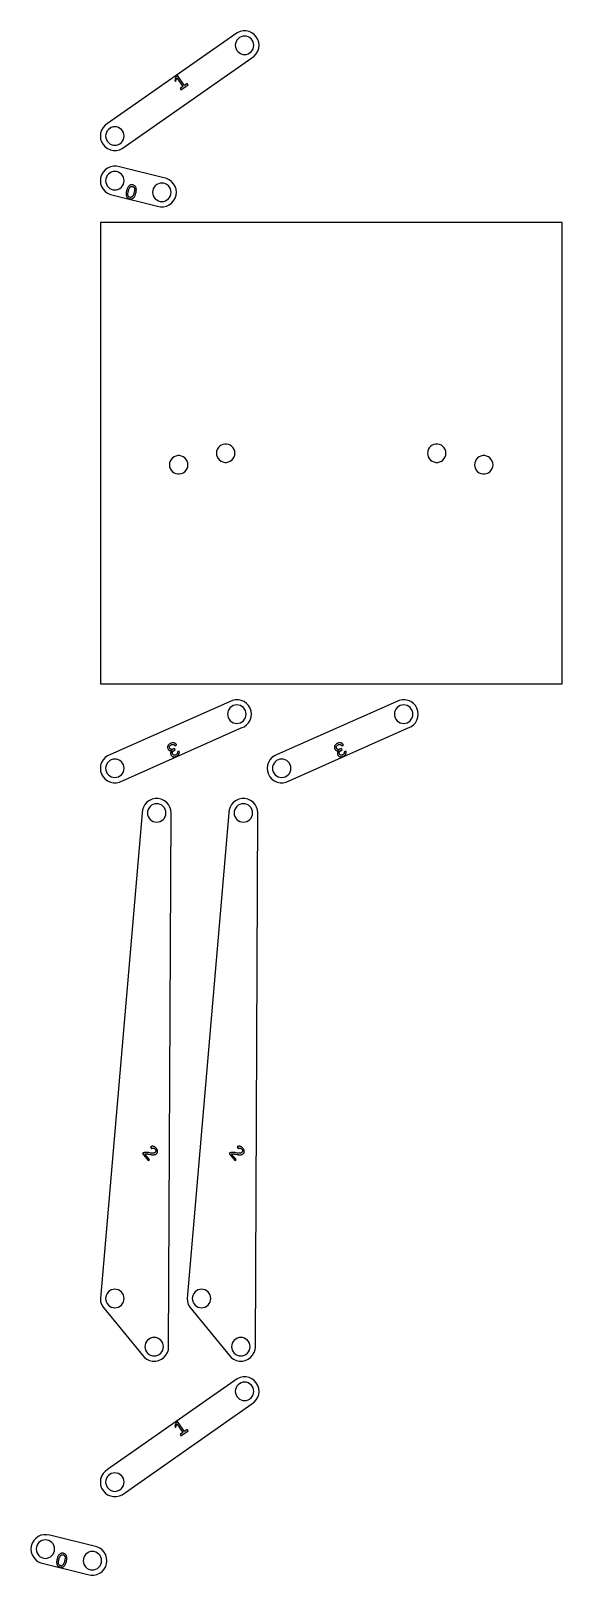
# Model space of a CAD drawing. Header units: millimetres. Extents: x -23 to 178, y -5 to 580.
import ezdxf

# ---------------------------------------------------------------- set-up
doc = ezdxf.new("R2010")
doc.units = ezdxf.units.MM
for name, color, linetype in [('layer_345', 1, 'Continuous'), ('layer_346', 7, 'Continuous'), ('layer_349', 1, 'Continuous'), ('layer_350', 7, 'Continuous'), ('layer_353', 1, 'Continuous'), ('layer_354', 7, 'Continuous'), ('layer_357', 1, 'Continuous'), ('layer_358', 7, 'Continuous'), ('layer_360', 1, 'Continuous'), ('layer_363', 1, 'Continuous'), ('layer_364', 7, 'Continuous'), ('layer_367', 1, 'Continuous'), ('layer_368', 7, 'Continuous'), ('layer_371', 1, 'Continuous'), ('layer_372', 7, 'Continuous'), ('layer_375', 1, 'Continuous'), ('layer_376', 7, 'Continuous')]:
    doc.layers.add(name, color=color, linetype=linetype)

msp = doc.modelspace()

# ---------------------------------------------------------------- linework, layer by layer
at = {"layer": 'layer_345'}
for points in [[(-23.32, 4.39), (-23.2, 3.25), (-22.84, 2.16), (-22.27, 1.16), (-21.5, 0.31), (-20.57, -0.37), (-19.52, -0.84), (-1.7, -5.23), (-0.57, -5.47), (0.57, -5.47), (1.7, -5.23), (2.75, -4.76), (3.68, -4.09), (4.45, -3.23), (5.02, -2.24), (5.38, -1.14), (5.5, 0), (5.38, 1.14), (5.02, 2.24), (4.45, 3.23), (3.68, 4.09), (2.75, 4.76), (1.7, 5.23), (-16.12, 9.62), (-17.24, 9.86), (-18.39, 9.86), (-19.52, 9.62), (-20.57, 9.16), (-21.5, 8.48), (-22.27, 7.63), (-22.84, 6.63), (-23.2, 5.54), (-23.32, 4.39)], [(-17.13, 0.96), (-16.48, 1.16), (-15.87, 1.48), (-15.34, 1.92), (-14.91, 2.45), (-14.58, 3.05), (-14.38, 3.71), (-14.32, 4.39), (-14.38, 5.08), (-14.58, 5.73), (-14.91, 6.34), (-15.34, 6.87), (-15.87, 7.3), (-16.48, 7.63), (-17.13, 7.83), (-17.82, 7.89), (-18.5, 7.83), (-19.16, 7.63), (-19.76, 7.3), (-20.29, 6.87), (-20.73, 6.34), (-21.05, 5.73), (-21.25, 5.08), (-21.32, 4.39), (-21.25, 3.71), (-21.05, 3.05), (-20.73, 2.45), (-20.29, 1.92), (-19.76, 1.48), (-19.16, 1.16), (-18.5, 0.96), (-17.82, 0.89), (-17.13, 0.96)], [(0.68, -3.43), (1.34, -3.23), (1.94, -2.91), (2.47, -2.47), (2.91, -1.94), (3.23, -1.34), (3.43, -0.68), (3.5, 0), (3.43, 0.68), (3.23, 1.34), (2.91, 1.94), (2.47, 2.47), (1.94, 2.91), (1.34, 3.23), (0.68, 3.43), (0, 3.5), (-0.68, 3.43), (-1.34, 3.23), (-1.94, 2.91), (-2.47, 2.47), (-2.91, 1.94), (-3.23, 1.34), (-3.43, 0.68), (-3.5, 0), (-3.43, -0.68), (-3.23, -1.34), (-2.91, -1.94), (-2.47, -2.47), (-1.94, -2.91), (-1.34, -3.23), (-0.68, -3.43), (0, -3.5), (0.68, -3.43)]]:
    msp.add_lwpolyline(points, dxfattribs=at)
at = {"layer": 'layer_346'}
for points in [[(-11.15, 2.81), (-11.33, 2.83), (-11.51, 2.83), (-11.69, 2.81), (-11.87, 2.77), (-12.04, 2.71), (-12.21, 2.62), (-12.37, 2.51), (-12.52, 2.37), (-12.67, 2.21), (-12.81, 2.01), (-12.95, 1.8), (-13.07, 1.55), (-13.19, 1.26), (-13.29, 0.95), (-13.39, 0.6), (-13.47, 0.23), (-13.53, -0.11), (-13.56, -0.42), (-13.56, -0.7), (-13.55, -0.96), (-13.51, -1.19), (-13.46, -1.41), (-13.39, -1.6), (-13.3, -1.77), (-13.19, -1.92), (-13.07, -2.04), (-12.93, -2.15), (-12.78, -2.25), (-12.62, -2.33), (-12.45, -2.39), (-12.27, -2.44), (-12.08, -2.48), (-11.9, -2.5), (-11.71, -2.51), (-11.54, -2.5), (-11.36, -2.47), (-11.19, -2.41), (-11.03, -2.33), (-10.87, -2.22), (-10.71, -2.08), (-10.57, -1.92), (-10.43, -1.73), (-10.3, -1.51), (-10.17, -1.26), (-10.05, -0.97), (-9.95, -0.64), (-9.85, -0.27), (-9.77, 0.08), (-9.71, 0.41), (-9.68, 0.71), (-9.68, 0.99), (-9.69, 1.25), (-9.73, 1.48), (-9.78, 1.7), (-9.85, 1.89), (-9.94, 2.06), (-10.05, 2.22), (-10.17, 2.35), (-10.3, 2.47), (-10.45, 2.56), (-10.61, 2.65), (-10.78, 2.72), (-10.97, 2.77), (-11.15, 2.81)], [(-10.99, 2.18), (-10.87, 2.13), (-10.77, 2.07), (-10.68, 2), (-10.6, 1.91), (-10.53, 1.81), (-10.47, 1.7), (-10.42, 1.57), (-10.39, 1.42), (-10.37, 1.26), (-10.36, 1.08), (-10.36, 0.88), (-10.38, 0.67), (-10.42, 0.43), (-10.47, 0.17), (-10.53, -0.1), (-10.6, -0.39), (-10.68, -0.64), (-10.76, -0.87), (-10.84, -1.07), (-10.93, -1.25), (-11.02, -1.41), (-11.11, -1.54), (-11.21, -1.65), (-11.31, -1.74), (-11.42, -1.82), (-11.53, -1.87), (-11.64, -1.9), (-11.76, -1.92), (-11.88, -1.92), (-12.01, -1.91), (-12.14, -1.88), (-12.26, -1.85), (-12.37, -1.8), (-12.48, -1.74), (-12.57, -1.67), (-12.65, -1.59), (-12.72, -1.5), (-12.78, -1.38), (-12.83, -1.26), (-12.86, -1.11), (-12.88, -0.95), (-12.89, -0.77), (-12.88, -0.58), (-12.86, -0.36), (-12.82, -0.12), (-12.77, 0.15), (-12.71, 0.43), (-12.63, 0.71), (-12.56, 0.96), (-12.47, 1.18), (-12.39, 1.38), (-12.3, 1.56), (-12.21, 1.71), (-12.12, 1.85), (-12.02, 1.96), (-11.92, 2.05), (-11.81, 2.13), (-11.7, 2.18), (-11.59, 2.22), (-11.48, 2.24), (-11.36, 2.25), (-11.24, 2.24), (-11.11, 2.21), (-10.99, 2.18)]]:
    msp.add_lwpolyline(points, dxfattribs=at)
at = {"layer": 'layer_349'}
for points in [[(3, 29.8), (3.12, 28.66), (3.48, 27.57), (4.05, 26.57), (4.82, 25.72), (5.75, 25.04), (6.8, 24.57), (7.93, 24.33), (9.07, 24.33), (10.2, 24.57), (11.25, 25.04), (60.4, 59.45), (61.33, 60.13), (62.1, 60.98), (62.67, 61.98), (63.03, 63.07), (63.15, 64.21), (63.03, 65.36), (62.67, 66.45), (62.1, 67.45), (61.33, 68.3), (60.4, 68.98), (59.35, 69.44), (58.22, 69.68), (57.08, 69.68), (55.95, 69.44), (54.9, 68.98), (5.75, 34.57), (4.82, 33.89), (4.05, 33.04), (3.48, 32.04), (3.12, 30.95), (3, 29.8)], [(58.33, 60.78), (58.99, 60.98), (59.59, 61.3), (60.12, 61.74), (60.56, 62.27), (60.88, 62.87), (61.08, 63.53), (61.15, 64.21), (61.08, 64.9), (60.88, 65.55), (60.56, 66.16), (60.12, 66.69), (59.59, 67.12), (58.99, 67.45), (58.33, 67.65), (57.65, 67.71), (56.97, 67.65), (56.31, 67.45), (55.71, 67.12), (55.18, 66.69), (54.74, 66.16), (54.42, 65.55), (54.22, 64.9), (54.15, 64.21), (54.22, 63.53), (54.42, 62.87), (54.74, 62.27), (55.18, 61.74), (55.71, 61.3), (56.31, 60.98), (56.97, 60.78), (57.65, 60.71), (58.33, 60.78)], [(9.18, 26.37), (9.84, 26.57), (10.44, 26.89), (10.97, 27.33), (11.41, 27.86), (11.73, 28.46), (11.93, 29.12), (12, 29.8), (11.93, 30.49), (11.73, 31.14), (11.41, 31.75), (10.97, 32.28), (10.44, 32.71), (9.84, 33.04), (9.18, 33.24), (8.5, 33.3), (7.82, 33.24), (7.16, 33.04), (6.56, 32.71), (6.03, 32.28), (5.59, 31.75), (5.27, 31.14), (5.07, 30.49), (5, 29.8), (5.07, 29.12), (5.27, 28.46), (5.59, 27.86), (6.03, 27.33), (6.56, 26.89), (7.16, 26.57), (7.82, 26.37), (8.5, 26.3), (9.18, 26.37)]]:
    msp.add_lwpolyline(points, dxfattribs=at)
at = {"layer": 'layer_350'}
msp.add_lwpolyline([(35.94, 49.72), (34.89, 48.99), (32.21, 52.81), (31.68, 52.44), (31.18, 51.06), (31.54, 50.54), (32.01, 51.88), (34.32, 48.58), (33.22, 47.81), (33.55, 47.34), (36.27, 49.25), (35.94, 49.72)], dxfattribs=at)
at = {"layer": 'layer_353'}
for points in [[(3, 99.44), (3.12, 98.3), (3.48, 97.2), (4.05, 96.21), (18.94, 77.92), (19.71, 77.07), (20.64, 76.39), (21.69, 75.92), (22.82, 75.68), (23.97, 75.68), (25.09, 75.92), (26.14, 76.39), (27.07, 77.07), (27.84, 77.92), (28.42, 78.92), (28.77, 80.01), (28.89, 81.15), (29.85, 283.61), (29.73, 284.75), (29.37, 285.85), (28.8, 286.84), (28.03, 287.7), (27.1, 288.37), (26.05, 288.84), (24.92, 289.08), (23.78, 289.08), (22.65, 288.84), (21.6, 288.37), (20.67, 287.7), (19.9, 286.84), (19.33, 285.85), (18.97, 284.75), (18.85, 283.61), (3, 99.44)], [(25.03, 280.18), (25.69, 280.38), (26.29, 280.7), (26.82, 281.14), (27.26, 281.67), (27.58, 282.27), (27.78, 282.93), (27.85, 283.61), (27.78, 284.29), (27.58, 284.95), (27.26, 285.55), (26.82, 286.09), (26.29, 286.52), (25.69, 286.84), (25.03, 287.04), (24.35, 287.11), (23.67, 287.04), (23.01, 286.84), (22.41, 286.52), (21.88, 286.09), (21.44, 285.55), (21.12, 284.95), (20.92, 284.29), (20.85, 283.61), (20.92, 282.93), (21.12, 282.27), (21.44, 281.67), (21.88, 281.14), (22.41, 280.7), (23.01, 280.38), (23.67, 280.18), (24.35, 280.11), (25.03, 280.18)], [(9.18, 96.01), (9.84, 96.21), (10.44, 96.53), (10.97, 96.97), (11.41, 97.5), (11.73, 98.1), (11.93, 98.76), (12, 99.44), (11.93, 100.12), (11.73, 100.78), (11.41, 101.38), (10.97, 101.91), (10.44, 102.35), (9.84, 102.67), (9.18, 102.87), (8.5, 102.94), (7.82, 102.87), (7.16, 102.67), (6.56, 102.35), (6.03, 101.91), (5.59, 101.38), (5.27, 100.78), (5.07, 100.12), (5, 99.44), (5.07, 98.76), (5.27, 98.1), (5.59, 97.5), (6.03, 96.97), (6.56, 96.53), (7.16, 96.21), (7.82, 96.01), (8.5, 95.94), (9.18, 96.01)], [(24.07, 77.72), (24.73, 77.92), (25.34, 78.24), (25.87, 78.68), (26.3, 79.21), (26.63, 79.81), (26.82, 80.47), (26.89, 81.15), (26.82, 81.84), (26.63, 82.49), (26.3, 83.1), (25.87, 83.63), (25.34, 84.06), (24.73, 84.39), (24.07, 84.59), (23.39, 84.65), (22.71, 84.59), (22.05, 84.39), (21.45, 84.06), (20.92, 83.63), (20.48, 83.1), (20.16, 82.49), (19.96, 81.84), (19.89, 81.15), (19.96, 80.47), (20.16, 79.81), (20.48, 79.21), (20.92, 78.68), (21.45, 78.24), (22.05, 77.92), (22.71, 77.72), (23.39, 77.65), (24.07, 77.72)]]:
    msp.add_lwpolyline(points, dxfattribs=at)
at = {"layer": 'layer_354'}
msp.add_lwpolyline([(21.63, 152.11), (19.9, 154.23), (20.01, 154.26), (20.13, 154.28), (20.25, 154.29), (20.37, 154.29), (20.5, 154.29), (20.63, 154.28), (20.76, 154.27), (20.9, 154.25), (21.04, 154.23), (21.18, 154.21), (21.32, 154.18), (22.05, 154.04), (22.2, 154.01), (22.34, 153.99), (22.48, 153.97), (22.63, 153.95), (22.77, 153.93), (22.91, 153.92), (23.05, 153.92), (23.18, 153.93), (23.31, 153.94), (23.44, 153.95), (23.57, 153.98), (23.69, 154.01), (23.81, 154.06), (23.93, 154.11), (24.04, 154.18), (24.14, 154.26), (24.27, 154.37), (24.38, 154.49), (24.47, 154.61), (24.55, 154.73), (24.61, 154.86), (24.65, 154.99), (24.68, 155.13), (24.69, 155.27), (24.69, 155.41), (24.66, 155.55), (24.63, 155.7), (24.57, 155.85), (24.5, 155.99), (24.42, 156.14), (24.32, 156.3), (24.2, 156.45), (24.07, 156.6), (23.94, 156.72), (23.81, 156.84), (23.67, 156.93), (23.53, 157.01), (23.39, 157.07), (23.25, 157.12), (23.11, 157.15), (22.97, 157.17), (22.83, 157.17), (22.69, 157.16), (22.56, 157.14), (22.42, 157.1), (22.29, 157.05), (22.17, 156.99), (22.04, 156.92), (22.44, 156.34), (22.53, 156.39), (22.62, 156.43), (22.71, 156.46), (22.8, 156.49), (22.89, 156.5), (22.98, 156.5), (23.07, 156.5), (23.15, 156.48), (23.24, 156.46), (23.32, 156.43), (23.4, 156.39), (23.48, 156.34), (23.55, 156.29), (23.62, 156.23), (23.69, 156.16), (23.76, 156.08), (23.82, 156), (23.88, 155.92), (23.92, 155.83), (23.96, 155.74), (23.99, 155.66), (24.01, 155.57), (24.02, 155.49), (24.02, 155.4), (24.01, 155.32), (24, 155.24), (23.97, 155.16), (23.93, 155.08), (23.88, 155), (23.83, 154.93), (23.76, 154.86), (23.68, 154.79), (23.55, 154.7), (23.42, 154.63), (23.28, 154.57), (23.14, 154.54), (23, 154.52), (22.85, 154.52), (22.69, 154.52), (22.53, 154.53), (22.36, 154.56), (22.19, 154.58), (22.01, 154.62), (21.65, 154.7), (21.46, 154.73), (21.27, 154.77), (21.07, 154.8), (20.87, 154.83), (20.67, 154.85), (20.46, 154.86), (20.25, 154.86), (20.03, 154.86), (19.81, 154.83), (19.59, 154.79), (19.36, 154.74), (18.99, 154.44), (21.18, 151.74), (21.63, 152.11)], dxfattribs=at)
at = {"layer": 'layer_357'}
for points in [[(3, 300.55), (3.12, 299.41), (3.48, 298.31), (4.05, 297.32), (4.82, 296.46), (5.75, 295.79), (6.8, 295.32), (7.93, 295.08), (9.07, 295.08), (10.2, 295.32), (56.43, 315.84), (57.48, 316.3), (58.41, 316.98), (59.18, 317.83), (59.75, 318.83), (60.11, 319.92), (60.23, 321.07), (60.11, 322.21), (59.75, 323.3), (59.18, 324.3), (58.41, 325.15), (57.48, 325.83), (56.43, 326.3), (55.3, 326.54), (54.15, 326.54), (53.03, 326.3), (6.8, 305.78), (5.75, 305.31), (4.82, 304.64), (4.05, 303.78), (3.48, 302.79), (3.12, 301.69), (3, 300.55)], [(55.41, 317.63), (56.07, 317.83), (56.67, 318.16), (57.2, 318.59), (57.64, 319.12), (57.96, 319.73), (58.16, 320.38), (58.23, 321.07), (58.16, 321.75), (57.96, 322.41), (57.64, 323.01), (57.2, 323.54), (56.67, 323.98), (56.07, 324.3), (55.41, 324.5), (54.73, 324.57), (54.04, 324.5), (53.39, 324.3), (52.78, 323.98), (52.25, 323.54), (51.82, 323.01), (51.49, 322.41), (51.29, 321.75), (51.23, 321.07), (51.29, 320.38), (51.49, 319.73), (51.82, 319.12), (52.25, 318.59), (52.78, 318.16), (53.39, 317.83), (54.04, 317.63), (54.73, 317.57), (55.41, 317.63)], [(9.18, 297.12), (9.84, 297.32), (10.44, 297.64), (10.97, 298.07), (11.41, 298.61), (11.73, 299.21), (11.93, 299.87), (12, 300.55), (11.93, 301.23), (11.73, 301.89), (11.41, 302.49), (10.97, 303.02), (10.44, 303.46), (9.84, 303.78), (9.18, 303.98), (8.5, 304.05), (7.82, 303.98), (7.16, 303.78), (6.56, 303.46), (6.03, 303.02), (5.59, 302.49), (5.27, 301.89), (5.07, 301.23), (5, 300.55), (5.07, 299.87), (5.27, 299.21), (5.59, 298.61), (6.03, 298.07), (6.56, 297.64), (7.16, 297.32), (7.82, 297.12), (8.5, 297.05), (9.18, 297.12)]]:
    msp.add_lwpolyline(points, dxfattribs=at)
at = {"layer": 'layer_358'}
msp.add_lwpolyline([(29.45, 309.91), (29.28, 309.81), (29.12, 309.71), (28.98, 309.6), (28.86, 309.48), (28.76, 309.36), (28.67, 309.24), (28.6, 309.11), (28.54, 308.97), (28.5, 308.83), (28.48, 308.68), (28.48, 308.54), (28.49, 308.38), (28.52, 308.23), (28.57, 308.07), (28.63, 307.9), (28.68, 307.8), (28.74, 307.71), (28.8, 307.62), (28.88, 307.54), (28.96, 307.46), (29.04, 307.4), (29.14, 307.34), (29.24, 307.29), (29.34, 307.25), (29.45, 307.23), (29.57, 307.21), (29.7, 307.2), (29.83, 307.2), (29.97, 307.22), (30.11, 307.25), (30.26, 307.29), (30.26, 307.28), (30.15, 307.19), (30.04, 307.1), (29.95, 307.01), (29.88, 306.92), (29.81, 306.82), (29.75, 306.72), (29.71, 306.62), (29.67, 306.52), (29.65, 306.42), (29.63, 306.32), (29.63, 306.22), (29.64, 306.11), (29.65, 306.01), (29.68, 305.9), (29.71, 305.8), (29.75, 305.69), (29.82, 305.57), (29.89, 305.45), (29.97, 305.34), (30.06, 305.24), (30.16, 305.15), (30.27, 305.07), (30.38, 305.01), (30.51, 304.95), (30.64, 304.92), (30.79, 304.89), (30.94, 304.89), (31.11, 304.89), (31.28, 304.92), (31.46, 304.96), (31.65, 305.02), (31.84, 305.1), (31.99, 305.17), (32.13, 305.25), (32.26, 305.34), (32.38, 305.43), (32.49, 305.53), (32.6, 305.64), (32.68, 305.75), (32.76, 305.87), (32.82, 306), (32.87, 306.13), (32.91, 306.27), (32.93, 306.42), (32.94, 306.57), (32.93, 306.72), (32.91, 306.88), (32.86, 307.05), (32.2, 306.81), (32.24, 306.62), (32.25, 306.44), (32.23, 306.27), (32.16, 306.11), (32.07, 305.97), (31.95, 305.84), (31.79, 305.72), (31.61, 305.63), (31.4, 305.55), (31.2, 305.51), (31.02, 305.51), (30.85, 305.55), (30.7, 305.63), (30.57, 305.74), (30.46, 305.88), (30.36, 306.05), (30.32, 306.17), (30.29, 306.29), (30.28, 306.4), (30.28, 306.5), (30.31, 306.6), (30.34, 306.7), (30.38, 306.78), (30.43, 306.87), (30.49, 306.95), (30.56, 307.02), (30.64, 307.09), (30.72, 307.15), (30.81, 307.21), (30.89, 307.26), (30.98, 307.3), (31.07, 307.35), (31.4, 307.49), (31.17, 308.02), (30.82, 307.87), (30.73, 307.83), (30.64, 307.79), (30.54, 307.76), (30.43, 307.73), (30.32, 307.7), (30.21, 307.68), (30.1, 307.68), (29.99, 307.68), (29.89, 307.69), (29.79, 307.71), (29.69, 307.75), (29.59, 307.79), (29.5, 307.85), (29.42, 307.94), (29.35, 308.04), (29.29, 308.16), (29.21, 308.37), (29.18, 308.57), (29.2, 308.76), (29.25, 308.93), (29.35, 309.09), (29.48, 309.24), (29.66, 309.36), (29.86, 309.47), (29.98, 309.52), (30.1, 309.56), (30.21, 309.59), (30.32, 309.6), (30.42, 309.61), (30.51, 309.6), (30.61, 309.59), (30.69, 309.57), (30.78, 309.54), (30.86, 309.5), (30.93, 309.45), (31, 309.39), (31.07, 309.33), (31.14, 309.26), (31.2, 309.18), (31.25, 309.1), (31.87, 309.44), (31.8, 309.55), (31.71, 309.66), (31.63, 309.77), (31.53, 309.86), (31.42, 309.95), (31.31, 310.03), (31.19, 310.09), (31.05, 310.15), (30.91, 310.19), (30.76, 310.21), (30.6, 310.22), (30.42, 310.22), (30.24, 310.2), (30.05, 310.15), (29.85, 310.09), (29.63, 310), (29.45, 309.91)], dxfattribs=at)
at = {"layer": 'layer_360'}
for points in [[(3, 332.54), (178, 332.54), (178, 507.54), (3, 507.54), (3, 332.54)], [(54, 420.04), (53.92, 420.76), (53.7, 421.46), (53.33, 422.09), (52.84, 422.64), (52.25, 423.07), (51.58, 423.37), (50.87, 423.52), (50.13, 423.52), (49.42, 423.37), (48.75, 423.07), (48.16, 422.64), (47.67, 422.09), (47.3, 421.46), (47.08, 420.76), (47, 420.04), (47.08, 419.31), (47.3, 418.61), (47.67, 417.98), (48.16, 417.44), (48.75, 417.01), (49.42, 416.71), (50.13, 416.56), (50.87, 416.56), (51.58, 416.71), (52.25, 417.01), (52.84, 417.44), (53.33, 417.98), (53.7, 418.61), (53.92, 419.31), (54, 420.04)], [(134, 420.04), (133.92, 420.76), (133.7, 421.46), (133.33, 422.09), (132.84, 422.64), (132.25, 423.07), (131.58, 423.37), (130.87, 423.52), (130.13, 423.52), (129.42, 423.37), (128.75, 423.07), (128.16, 422.64), (127.67, 422.09), (127.3, 421.46), (127.08, 420.76), (127, 420.04), (127.08, 419.31), (127.3, 418.61), (127.67, 417.98), (128.16, 417.44), (128.75, 417.01), (129.42, 416.71), (130.13, 416.56), (130.87, 416.56), (131.58, 416.71), (132.25, 417.01), (132.84, 417.44), (133.33, 417.98), (133.7, 418.61), (133.92, 419.31), (134, 420.04)], [(36.18, 415.64), (36.11, 416.37), (35.88, 417.07), (35.52, 417.7), (35.03, 418.24), (34.43, 418.67), (33.77, 418.97), (33.05, 419.12), (32.32, 419.12), (31.6, 418.97), (30.93, 418.67), (30.34, 418.24), (29.85, 417.7), (29.49, 417.07), (29.26, 416.37), (29.18, 415.64), (29.26, 414.92), (29.49, 414.22), (29.85, 413.59), (30.34, 413.04), (30.93, 412.61), (31.6, 412.31), (32.32, 412.16), (33.05, 412.16), (33.77, 412.31), (34.43, 412.61), (35.03, 413.04), (35.52, 413.59), (35.88, 414.22), (36.11, 414.92), (36.18, 415.64)], [(151.82, 415.64), (151.74, 416.37), (151.51, 417.07), (151.15, 417.7), (150.66, 418.24), (150.07, 418.67), (149.4, 418.97), (148.68, 419.12), (147.95, 419.12), (147.23, 418.97), (146.57, 418.67), (145.97, 418.24), (145.48, 417.7), (145.12, 417.07), (144.89, 416.37), (144.82, 415.64), (144.89, 414.92), (145.12, 414.22), (145.48, 413.59), (145.97, 413.04), (146.57, 412.61), (147.23, 412.31), (147.95, 412.16), (148.68, 412.16), (149.4, 412.31), (150.07, 412.61), (150.66, 413.04), (151.15, 413.59), (151.51, 414.22), (151.74, 414.92), (151.82, 415.64)]]:
    msp.add_lwpolyline(points, dxfattribs=at)
at = {"layer": 'layer_363'}
for points in [[(3, 523.4), (3.12, 522.26), (3.48, 521.16), (4.05, 520.17), (4.82, 519.31), (5.75, 518.64), (6.8, 518.17), (24.62, 513.78), (25.74, 513.54), (26.89, 513.54), (28.02, 513.78), (29.07, 514.24), (30, 514.92), (30.77, 515.77), (31.34, 516.77), (31.7, 517.86), (31.82, 519.01), (31.7, 520.15), (31.34, 521.24), (30.77, 522.24), (30, 523.09), (29.07, 523.77), (28.02, 524.24), (10.2, 528.63), (9.07, 528.87), (7.93, 528.87), (6.8, 528.63), (5.75, 528.16), (4.82, 527.49), (4.05, 526.63), (3.48, 525.64), (3.12, 524.54), (3, 523.4)], [(9.18, 519.97), (9.84, 520.17), (10.44, 520.49), (10.97, 520.93), (11.41, 521.46), (11.73, 522.06), (11.93, 522.72), (12, 523.4), (11.93, 524.08), (11.73, 524.74), (11.41, 525.35), (10.97, 525.88), (10.44, 526.31), (9.84, 526.63), (9.18, 526.83), (8.5, 526.9), (7.82, 526.83), (7.16, 526.63), (6.56, 526.31), (6.03, 525.88), (5.59, 525.35), (5.27, 524.74), (5.07, 524.08), (5, 523.4), (5.07, 522.72), (5.27, 522.06), (5.59, 521.46), (6.03, 520.93), (6.56, 520.49), (7.16, 520.17), (7.82, 519.97), (8.5, 519.9), (9.18, 519.97)], [(27, 515.57), (27.66, 515.77), (28.26, 516.1), (28.79, 516.53), (29.23, 517.06), (29.55, 517.67), (29.75, 518.32), (29.82, 519.01), (29.75, 519.69), (29.55, 520.35), (29.23, 520.95), (28.79, 521.48), (28.26, 521.92), (27.66, 522.24), (27, 522.44), (26.32, 522.51), (25.63, 522.44), (24.98, 522.24), (24.37, 521.92), (23.84, 521.48), (23.41, 520.95), (23.08, 520.35), (22.88, 519.69), (22.82, 519.01), (22.88, 518.32), (23.08, 517.67), (23.41, 517.06), (23.84, 516.53), (24.37, 516.1), (24.98, 515.77), (25.63, 515.57), (26.32, 515.51), (27, 515.57)]]:
    msp.add_lwpolyline(points, dxfattribs=at)
at = {"layer": 'layer_364'}
for points in [[(15.17, 521.81), (14.98, 521.83), (14.8, 521.83), (14.62, 521.82), (14.45, 521.78), (14.28, 521.71), (14.11, 521.63), (13.95, 521.51), (13.79, 521.38), (13.65, 521.21), (13.5, 521.02), (13.37, 520.8), (13.24, 520.55), (13.13, 520.27), (13.02, 519.96), (12.93, 519.61), (12.85, 519.24), (12.79, 518.9), (12.76, 518.59), (12.75, 518.3), (12.77, 518.05), (12.8, 517.81), (12.86, 517.6), (12.93, 517.41), (13.02, 517.24), (13.13, 517.09), (13.25, 516.96), (13.39, 516.85), (13.54, 516.76), (13.7, 516.68), (13.86, 516.61), (14.04, 516.56), (14.23, 516.52), (14.42, 516.5), (14.6, 516.5), (14.78, 516.51), (14.96, 516.54), (15.13, 516.6), (15.29, 516.68), (15.45, 516.79), (15.6, 516.92), (15.75, 517.09), (15.89, 517.28), (16.02, 517.5), (16.15, 517.75), (16.26, 518.04), (16.37, 518.37), (16.47, 518.73), (16.55, 519.09), (16.6, 519.42), (16.63, 519.72), (16.64, 520), (16.62, 520.25), (16.59, 520.49), (16.54, 520.7), (16.46, 520.9), (16.37, 521.07), (16.27, 521.22), (16.15, 521.36), (16.01, 521.47), (15.86, 521.57), (15.7, 521.66), (15.53, 521.72), (15.35, 521.78), (15.17, 521.81)], [(15.33, 521.18), (15.44, 521.13), (15.55, 521.07), (15.64, 521), (15.72, 520.92), (15.79, 520.82), (15.85, 520.7), (15.9, 520.57), (15.93, 520.43), (15.95, 520.27), (15.96, 520.09), (15.95, 519.89), (15.93, 519.67), (15.9, 519.44), (15.85, 519.18), (15.79, 518.9), (15.71, 518.62), (15.63, 518.36), (15.55, 518.14), (15.47, 517.93), (15.39, 517.76), (15.3, 517.6), (15.2, 517.47), (15.11, 517.35), (15, 517.26), (14.9, 517.19), (14.79, 517.14), (14.68, 517.1), (14.56, 517.09), (14.44, 517.08), (14.31, 517.1), (14.18, 517.12), (14.06, 517.16), (13.94, 517.21), (13.84, 517.26), (13.75, 517.33), (13.67, 517.41), (13.6, 517.51), (13.54, 517.62), (13.49, 517.75), (13.46, 517.89), (13.44, 518.05), (13.43, 518.23), (13.44, 518.43), (13.46, 518.65), (13.49, 518.89), (13.55, 519.15), (13.61, 519.44), (13.68, 519.71), (13.76, 519.96), (13.84, 520.19), (13.93, 520.39), (14.01, 520.57), (14.11, 520.72), (14.2, 520.86), (14.3, 520.97), (14.4, 521.06), (14.5, 521.14), (14.61, 521.19), (14.72, 521.23), (14.84, 521.25), (14.96, 521.25), (15.08, 521.24), (15.2, 521.22), (15.33, 521.18)]]:
    msp.add_lwpolyline(points, dxfattribs=at)
at = {"layer": 'layer_367'}
for points in [[(3, 540.34), (3.12, 539.2), (3.48, 538.1), (4.05, 537.11), (4.82, 536.25), (5.75, 535.58), (6.8, 535.11), (7.93, 534.87), (9.07, 534.87), (10.2, 535.11), (11.25, 535.58), (60.4, 569.99), (61.33, 570.66), (62.1, 571.52), (62.67, 572.51), (63.03, 573.61), (63.15, 574.75), (63.03, 575.89), (62.67, 576.99), (62.1, 577.98), (61.33, 578.84), (60.4, 579.51), (59.35, 579.98), (58.22, 580.22), (57.08, 580.22), (55.95, 579.98), (54.9, 579.51), (5.75, 545.1), (4.82, 544.43), (4.05, 543.57), (3.48, 542.58), (3.12, 541.48), (3, 540.34)], [(58.33, 571.32), (58.99, 571.52), (59.59, 571.84), (60.12, 572.28), (60.56, 572.81), (60.88, 573.41), (61.08, 574.07), (61.15, 574.75), (61.08, 575.43), (60.88, 576.09), (60.56, 576.7), (60.12, 577.23), (59.59, 577.66), (58.99, 577.98), (58.33, 578.18), (57.65, 578.25), (56.97, 578.18), (56.31, 577.98), (55.71, 577.66), (55.18, 577.23), (54.74, 576.7), (54.42, 576.09), (54.22, 575.43), (54.15, 574.75), (54.22, 574.07), (54.42, 573.41), (54.74, 572.81), (55.18, 572.28), (55.71, 571.84), (56.31, 571.52), (56.97, 571.32), (57.65, 571.25), (58.33, 571.32)], [(9.18, 536.91), (9.84, 537.11), (10.44, 537.43), (10.97, 537.87), (11.41, 538.4), (11.73, 539), (11.93, 539.66), (12, 540.34), (11.93, 541.02), (11.73, 541.68), (11.41, 542.29), (10.97, 542.82), (10.44, 543.25), (9.84, 543.57), (9.18, 543.77), (8.5, 543.84), (7.82, 543.77), (7.16, 543.57), (6.56, 543.25), (6.03, 542.82), (5.59, 542.29), (5.27, 541.68), (5.07, 541.02), (5, 540.34), (5.07, 539.66), (5.27, 539), (5.59, 538.4), (6.03, 537.87), (6.56, 537.43), (7.16, 537.11), (7.82, 536.91), (8.5, 536.84), (9.18, 536.91)]]:
    msp.add_lwpolyline(points, dxfattribs=at)
at = {"layer": 'layer_368'}
msp.add_lwpolyline([(35.94, 560.26), (34.89, 559.52), (32.21, 563.35), (31.68, 562.98), (31.18, 561.6), (31.54, 561.08), (32.01, 562.42), (34.32, 559.12), (33.22, 558.35), (33.55, 557.88), (36.27, 559.78), (35.94, 560.26)], dxfattribs=at)
at = {"layer": 'layer_371'}
for points in [[(35.85, 99.44), (35.97, 98.3), (36.33, 97.2), (36.9, 96.21), (51.79, 77.92), (52.56, 77.07), (53.49, 76.39), (54.54, 75.92), (55.67, 75.68), (56.82, 75.68), (57.94, 75.92), (58.99, 76.39), (59.92, 77.07), (60.69, 77.92), (61.27, 78.92), (61.62, 80.01), (61.74, 81.15), (62.7, 283.61), (62.58, 284.75), (62.22, 285.85), (61.65, 286.84), (60.88, 287.7), (59.95, 288.37), (58.9, 288.84), (57.77, 289.08), (56.63, 289.08), (55.5, 288.84), (54.45, 288.37), (53.52, 287.7), (52.75, 286.84), (52.18, 285.85), (51.82, 284.75), (51.7, 283.61), (35.85, 99.44)], [(57.88, 280.18), (58.54, 280.38), (59.14, 280.7), (59.67, 281.14), (60.11, 281.67), (60.43, 282.27), (60.63, 282.93), (60.7, 283.61), (60.63, 284.29), (60.43, 284.95), (60.11, 285.55), (59.67, 286.09), (59.14, 286.52), (58.54, 286.84), (57.88, 287.04), (57.2, 287.11), (56.52, 287.04), (55.86, 286.84), (55.26, 286.52), (54.73, 286.09), (54.29, 285.55), (53.97, 284.95), (53.77, 284.29), (53.7, 283.61), (53.77, 282.93), (53.97, 282.27), (54.29, 281.67), (54.73, 281.14), (55.26, 280.7), (55.86, 280.38), (56.52, 280.18), (57.2, 280.11), (57.88, 280.18)], [(42.03, 96.01), (42.69, 96.21), (43.29, 96.53), (43.82, 96.97), (44.26, 97.5), (44.58, 98.1), (44.78, 98.76), (44.85, 99.44), (44.78, 100.12), (44.58, 100.78), (44.26, 101.38), (43.82, 101.91), (43.29, 102.35), (42.69, 102.67), (42.03, 102.87), (41.35, 102.94), (40.67, 102.87), (40.01, 102.67), (39.41, 102.35), (38.88, 101.91), (38.44, 101.38), (38.12, 100.78), (37.92, 100.12), (37.85, 99.44), (37.92, 98.76), (38.12, 98.1), (38.44, 97.5), (38.88, 96.97), (39.41, 96.53), (40.01, 96.21), (40.67, 96.01), (41.35, 95.94), (42.03, 96.01)], [(56.92, 77.72), (57.58, 77.92), (58.19, 78.24), (58.72, 78.68), (59.15, 79.21), (59.48, 79.81), (59.67, 80.47), (59.74, 81.15), (59.67, 81.84), (59.48, 82.49), (59.15, 83.1), (58.72, 83.63), (58.19, 84.06), (57.58, 84.39), (56.92, 84.59), (56.24, 84.65), (55.56, 84.59), (54.9, 84.39), (54.3, 84.06), (53.77, 83.63), (53.33, 83.1), (53.01, 82.49), (52.81, 81.84), (52.74, 81.15), (52.81, 80.47), (53.01, 79.81), (53.33, 79.21), (53.77, 78.68), (54.3, 78.24), (54.9, 77.92), (55.56, 77.72), (56.24, 77.65), (56.92, 77.72)]]:
    msp.add_lwpolyline(points, dxfattribs=at)
at = {"layer": 'layer_372'}
msp.add_lwpolyline([(54.48, 152.11), (52.75, 154.23), (52.86, 154.26), (52.98, 154.28), (53.1, 154.29), (53.22, 154.29), (53.35, 154.29), (53.48, 154.28), (53.61, 154.27), (53.75, 154.25), (53.89, 154.23), (54.03, 154.21), (54.17, 154.18), (54.9, 154.04), (55.05, 154.01), (55.19, 153.99), (55.33, 153.97), (55.48, 153.95), (55.62, 153.93), (55.76, 153.92), (55.9, 153.92), (56.03, 153.93), (56.16, 153.94), (56.29, 153.95), (56.42, 153.98), (56.54, 154.01), (56.66, 154.06), (56.78, 154.11), (56.89, 154.18), (56.99, 154.26), (57.12, 154.37), (57.23, 154.49), (57.32, 154.61), (57.4, 154.73), (57.46, 154.86), (57.5, 154.99), (57.53, 155.13), (57.54, 155.27), (57.54, 155.41), (57.51, 155.55), (57.48, 155.7), (57.42, 155.85), (57.35, 155.99), (57.27, 156.14), (57.17, 156.3), (57.05, 156.45), (56.92, 156.6), (56.79, 156.72), (56.66, 156.84), (56.52, 156.93), (56.38, 157.01), (56.24, 157.07), (56.1, 157.12), (55.96, 157.15), (55.82, 157.17), (55.68, 157.17), (55.54, 157.16), (55.41, 157.14), (55.27, 157.1), (55.14, 157.05), (55.02, 156.99), (54.89, 156.92), (55.29, 156.34), (55.38, 156.39), (55.47, 156.43), (55.56, 156.46), (55.65, 156.49), (55.74, 156.5), (55.83, 156.5), (55.92, 156.5), (56, 156.48), (56.09, 156.46), (56.17, 156.43), (56.25, 156.39), (56.33, 156.34), (56.4, 156.29), (56.47, 156.23), (56.54, 156.16), (56.61, 156.08), (56.67, 156), (56.73, 155.92), (56.77, 155.83), (56.81, 155.74), (56.84, 155.66), (56.86, 155.57), (56.87, 155.49), (56.87, 155.4), (56.86, 155.32), (56.85, 155.24), (56.82, 155.16), (56.78, 155.08), (56.73, 155), (56.68, 154.93), (56.61, 154.86), (56.53, 154.79), (56.4, 154.7), (56.27, 154.63), (56.13, 154.57), (55.99, 154.54), (55.85, 154.52), (55.7, 154.52), (55.54, 154.52), (55.38, 154.53), (55.21, 154.56), (55.04, 154.58), (54.86, 154.62), (54.5, 154.7), (54.31, 154.73), (54.12, 154.77), (53.92, 154.8), (53.72, 154.83), (53.52, 154.85), (53.31, 154.86), (53.1, 154.86), (52.88, 154.86), (52.66, 154.83), (52.44, 154.79), (52.21, 154.74), (51.84, 154.44), (54.03, 151.74), (54.48, 152.11)], dxfattribs=at)
at = {"layer": 'layer_375'}
for points in [[(66.23, 300.55), (66.35, 299.41), (66.7, 298.31), (67.28, 297.32), (68.05, 296.46), (68.98, 295.79), (70.03, 295.32), (71.15, 295.08), (72.3, 295.08), (73.43, 295.32), (119.65, 315.84), (120.7, 316.3), (121.63, 316.98), (122.4, 317.83), (122.98, 318.83), (123.33, 319.92), (123.45, 321.07), (123.33, 322.21), (122.98, 323.3), (122.4, 324.3), (121.63, 325.15), (120.7, 325.83), (119.65, 326.3), (118.53, 326.54), (117.38, 326.54), (116.25, 326.3), (70.03, 305.78), (68.98, 305.31), (68.05, 304.64), (67.28, 303.78), (66.7, 302.79), (66.35, 301.69), (66.23, 300.55)], [(118.63, 317.63), (119.29, 317.83), (119.9, 318.16), (120.43, 318.59), (120.86, 319.12), (121.18, 319.73), (121.38, 320.38), (121.45, 321.07), (121.38, 321.75), (121.18, 322.41), (120.86, 323.01), (120.43, 323.54), (119.9, 323.98), (119.29, 324.3), (118.63, 324.5), (117.95, 324.57), (117.27, 324.5), (116.61, 324.3), (116.01, 323.98), (115.48, 323.54), (115.04, 323.01), (114.72, 322.41), (114.52, 321.75), (114.45, 321.07), (114.52, 320.38), (114.72, 319.73), (115.04, 319.12), (115.48, 318.59), (116.01, 318.16), (116.61, 317.83), (117.27, 317.63), (117.95, 317.57), (118.63, 317.63)], [(72.41, 297.12), (73.07, 297.32), (73.67, 297.64), (74.2, 298.07), (74.64, 298.61), (74.96, 299.21), (75.16, 299.87), (75.23, 300.55), (75.16, 301.23), (74.96, 301.89), (74.64, 302.49), (74.2, 303.02), (73.67, 303.46), (73.07, 303.78), (72.41, 303.98), (71.73, 304.05), (71.04, 303.98), (70.39, 303.78), (69.78, 303.46), (69.25, 303.02), (68.82, 302.49), (68.49, 301.89), (68.29, 301.23), (68.23, 300.55), (68.29, 299.87), (68.49, 299.21), (68.82, 298.61), (69.25, 298.07), (69.78, 297.64), (70.39, 297.32), (71.04, 297.12), (71.73, 297.05), (72.41, 297.12)]]:
    msp.add_lwpolyline(points, dxfattribs=at)
at = {"layer": 'layer_376'}
msp.add_lwpolyline([(92.67, 309.91), (92.5, 309.81), (92.35, 309.71), (92.21, 309.6), (92.09, 309.48), (91.98, 309.36), (91.89, 309.24), (91.82, 309.11), (91.77, 308.97), (91.73, 308.83), (91.71, 308.68), (91.7, 308.54), (91.72, 308.38), (91.75, 308.23), (91.79, 308.07), (91.86, 307.9), (91.91, 307.8), (91.96, 307.71), (92.03, 307.62), (92.1, 307.54), (92.18, 307.46), (92.27, 307.4), (92.36, 307.34), (92.46, 307.29), (92.57, 307.25), (92.68, 307.23), (92.8, 307.21), (92.92, 307.2), (93.06, 307.2), (93.19, 307.22), (93.34, 307.25), (93.48, 307.29), (93.49, 307.28), (93.37, 307.19), (93.27, 307.1), (93.18, 307.01), (93.1, 306.92), (93.03, 306.82), (92.98, 306.72), (92.93, 306.62), (92.9, 306.52), (92.87, 306.42), (92.86, 306.32), (92.86, 306.22), (92.86, 306.11), (92.88, 306.01), (92.9, 305.9), (92.94, 305.8), (92.98, 305.69), (93.04, 305.57), (93.11, 305.45), (93.19, 305.34), (93.29, 305.24), (93.38, 305.15), (93.49, 305.07), (93.61, 305.01), (93.74, 304.95), (93.87, 304.92), (94.01, 304.89), (94.17, 304.89), (94.33, 304.89), (94.5, 304.92), (94.68, 304.96), (94.87, 305.02), (95.07, 305.1), (95.22, 305.17), (95.36, 305.25), (95.49, 305.34), (95.61, 305.43), (95.72, 305.53), (95.82, 305.64), (95.91, 305.75), (95.99, 305.87), (96.05, 306), (96.1, 306.13), (96.14, 306.27), (96.16, 306.42), (96.17, 306.57), (96.16, 306.72), (96.13, 306.88), (96.09, 307.05), (95.42, 306.81), (95.47, 306.62), (95.48, 306.44), (95.45, 306.27), (95.39, 306.11), (95.3, 305.97), (95.17, 305.84), (95.02, 305.72), (94.83, 305.63), (94.62, 305.55), (94.43, 305.51), (94.24, 305.51), (94.08, 305.55), (93.93, 305.63), (93.79, 305.74), (93.68, 305.88), (93.59, 306.05), (93.54, 306.17), (93.51, 306.29), (93.5, 306.4), (93.51, 306.5), (93.53, 306.6), (93.56, 306.7), (93.6, 306.78), (93.66, 306.87), (93.72, 306.95), (93.79, 307.02), (93.86, 307.09), (93.94, 307.15), (94.03, 307.21), (94.12, 307.26), (94.21, 307.3), (94.29, 307.35), (94.63, 307.49), (94.4, 308.02), (94.05, 307.87), (93.96, 307.83), (93.86, 307.79), (93.76, 307.76), (93.65, 307.73), (93.54, 307.7), (93.44, 307.68), (93.33, 307.68), (93.22, 307.68), (93.11, 307.69), (93.01, 307.71), (92.91, 307.75), (92.82, 307.79), (92.73, 307.85), (92.65, 307.94), (92.58, 308.04), (92.51, 308.16), (92.44, 308.37), (92.41, 308.57), (92.42, 308.76), (92.48, 308.93), (92.58, 309.09), (92.71, 309.24), (92.88, 309.36), (93.09, 309.47), (93.21, 309.52), (93.33, 309.56), (93.44, 309.59), (93.54, 309.6), (93.64, 309.61), (93.74, 309.6), (93.83, 309.59), (93.92, 309.57), (94, 309.54), (94.08, 309.5), (94.16, 309.45), (94.23, 309.39), (94.3, 309.33), (94.36, 309.26), (94.42, 309.18), (94.48, 309.1), (95.1, 309.44), (95.02, 309.55), (94.94, 309.66), (94.85, 309.77), (94.75, 309.86), (94.65, 309.95), (94.53, 310.03), (94.41, 310.09), (94.28, 310.15), (94.13, 310.19), (93.98, 310.21), (93.82, 310.22), (93.65, 310.22), (93.47, 310.2), (93.28, 310.15), (93.07, 310.09), (92.86, 310), (92.67, 309.91)], dxfattribs=at)

doc.saveas('drawing.dxf')
